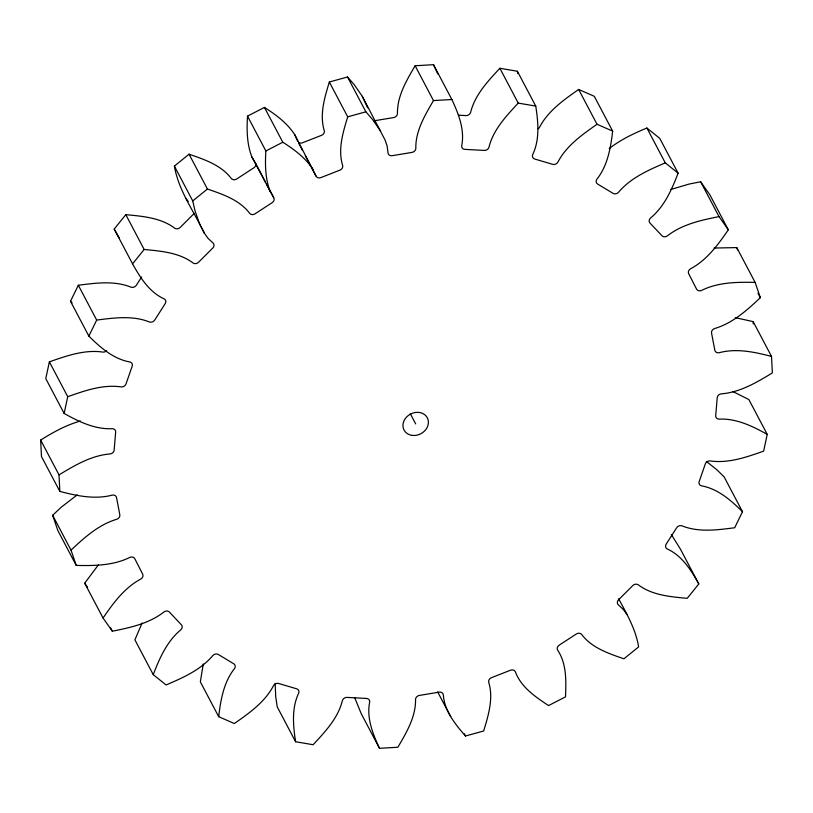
<?xml version="1.0" encoding="UTF-8"?>
<svg xmlns="http://www.w3.org/2000/svg" width="813" height="813" viewBox="0 0 813 813"><rect width="100%" height="100%" fill="white"/><g stroke="black" fill="none" stroke-linecap="round" stroke-linejoin="round"><path stroke-width="1.22" d="M626.935 614.516L623.388 609.567L618.347 604.811A4.126 3.496 -27.8 0 1 618.683 599.679L632.656 585.706A4.126 3.496 -27.8 0 1 638.317 584.842C652.199 595.299 670.461 596.752 687.198 598.338L698.794 583.958C691.172 570.269 682.056 555.675 667.249 548.958A4.126 3.496 -27.8 0 1 666.233 544.07L676.558 527.901A4.126 3.496 -27.8 0 1 682.005 525.848C698.692 532.576 717.33 529.964 734.678 527.759L742.503 511.723C731.05 500.361 717.92 488.796 701.538 485.839A4.126 3.496 -27.8 0 1 699.21 481.489L705.288 464.05A4.126 3.496 -27.8 0 1 710.216 460.93C728.509 463.573 746.608 457.109 763.631 451.144L767.228 434.386C752.584 426.185 736.415 418.309 719.21 419.132A4.126 3.496 -27.8 0 1 715.725 415.555L717.198 397.872A4.126 3.496 -27.8 0 1 721.314 393.858C739.993 392.394 756.669 382.435 772.35 372.933L771.517 356.44C754.637 351.999 736.507 348.116 719.241 352.69A4.126 3.496 -27.8 0 1 714.79 350.098L711.578 333.208A4.126 3.496 -27.8 0 1 714.647 328.533C732.604 323.239 746.974 310.241 760.348 297.7L755.135 282.416C737.137 281.999 718.092 282.192 701.629 290.393A4.126 3.496 -27.8 0 1 696.477 288.94L688.753 273.808A4.126 3.496 -27.8 0 1 690.603 268.757C706.873 260.099 718.133 244.693 728.306 229.794L719.017 216.604C701.04 220.181 682.137 224.327 667.402 235.851A4.126 3.496 -27.8 0 1 661.843 235.628L650.075 223.138A4.126 3.496 -27.8 0 1 650.583 217.996C664.384 206.563 671.833 189.52 678.103 173.169L665.268 162.854C648.408 170.1 630.614 177.895 618.551 192.244A4.126 3.496 -27.8 0 1 612.9 193.26L597.758 184.124A4.126 3.496 -27.8 0 1 596.915 179.195C607.636 165.628 610.715 147.854 612.646 131.117L597.016 124.267C582.23 134.663 566.437 145.669 557.901 162.102A4.126 3.496 -27.8 0 1 552.494 164.287L534.873 159.063A4.126 3.496 -27.8 0 1 532.708 154.622C539.893 139.541 538.236 122.092 535.747 106.086L518.227 103.099C506.296 115.974 493.298 129.643 488.989 147.163A4.126 3.496 -27.8 0 1 484.142 150.415L465.056 149.379A4.126 3.496 -27.8 0 1 461.703 145.7C464.924 129.734 458.491 113.759 451.865 99.521L433.481 100.578C424.986 115.161 415.494 130.883 415.819 148.322A4.126 3.496 -27.8 0 1 411.815 152.427L392.364 155.659A4.126 3.496 -27.8 0 1 388.025 152.946L387.13 146.055L385.199 140.263L362.313 96.371L354.224 84.684L347.527 76.991L329.336 82.011L347.7 116.838C343.015 132.356 337.7 149.399 342.639 165.486A4.126 3.496 -27.8 0 1 339.712 170.222L321.033 177.529A4.126 3.496 -27.8 0 1 315.952 175.933L294.865 134.846C287.355 123.21 275.983 114.735 264.438 107.418L247.508 116.127C246.664 129.816 246.857 144.033 251.878 156.97L273.696 197.681A4.126 3.496 -27.8 0 1 272.02 202.752L255.201 213.717A4.126 3.496 -27.8 0 1 249.672 213.341C239.591 199.927 222.701 194.277 207.427 189.033L189.063 154.206L174.378 166.106C178.596 190.72 193.85 211.228 204.429 233.301L207.976 238.26L213.016 243.016A4.126 3.496 -27.8 0 1 212.671 248.148L198.697 262.111A4.126 3.496 -27.8 0 1 193.047 262.975C179.155 252.528 160.903 251.075 144.165 249.479L132.57 263.859C140.192 277.558 149.307 292.152 164.114 298.859A4.126 3.496 -27.8 0 1 165.13 303.747L154.805 319.916A4.126 3.496 -27.8 0 1 149.358 321.968C132.671 315.241 114.033 317.863 96.676 320.068L88.851 336.094C100.304 347.466 113.444 359.021 129.826 361.978A4.126 3.496 -27.8 0 1 132.143 366.338L126.066 383.766A4.126 3.496 -27.8 0 1 121.137 386.897C102.855 384.254 84.745 390.718 67.733 396.683L64.136 413.441C78.77 421.642 94.938 429.518 112.153 428.695A4.126 3.496 -27.8 0 1 115.639 432.272L114.166 449.955A4.126 3.496 -27.8 0 1 110.05 453.959C91.361 455.432 74.694 465.392 59.014 474.883L59.837 491.387C76.717 495.828 94.857 499.71 112.123 495.137A4.126 3.496 -27.8 0 1 116.574 497.719L119.785 514.619A4.126 3.496 -27.8 0 1 116.716 519.283C98.759 524.588 84.389 537.576 71.016 550.127L76.229 565.411C94.227 565.828 113.271 565.624 129.724 557.433A4.126 3.496 -27.8 0 1 134.887 558.877L142.6 574.019A4.126 3.496 -27.8 0 1 140.761 579.069C124.48 587.728 113.231 603.124 103.048 618.032L112.346 631.213C130.314 627.646 149.216 623.5 163.952 611.965A4.126 3.496 -27.8 0 1 169.521 612.189L181.289 624.689A4.126 3.496 -27.8 0 1 180.781 629.831C166.98 641.254 159.531 658.306 153.251 674.648L166.096 684.973C182.945 677.727 200.74 669.932 212.813 655.583A4.126 3.496 -27.8 0 1 218.463 654.567L233.595 663.693A4.126 3.496 -27.8 0 1 234.449 668.632C223.717 682.188 220.648 699.963 218.707 716.7L234.347 723.55C249.124 713.153 264.916 702.158 273.463 685.725A4.126 3.496 -27.8 0 1 278.859 683.53L296.491 688.763A4.126 3.496 -27.8 0 1 298.656 693.204C291.471 708.275 293.117 725.735 295.607 741.741L313.127 744.728C325.058 731.852 338.066 718.174 342.375 700.654A4.126 3.496 -27.8 0 1 347.212 697.412L366.307 698.438A4.126 3.496 -27.8 0 1 369.661 702.127C366.429 718.082 372.862 734.058 379.488 748.306L397.882 747.249C406.378 732.665 415.87 716.944 415.545 699.505A4.126 3.496 -27.8 0 1 419.549 695.4L438.99 692.168A4.126 3.496 -27.8 0 1 443.339 694.881C444.447 710.999 455.29 724.312 465.473 736.009L483.664 730.989C488.349 715.47 493.664 698.428 488.725 682.331A4.126 3.496 -27.8 0 1 491.652 677.605L510.32 670.298A4.126 3.496 -27.8 0 1 515.412 671.894C521.072 687.209 535.493 696.944 548.562 705.582L565.492 696.873C566.153 681.172 566.742 663.764 557.657 650.146A4.126 3.496 -27.8 0 1 559.344 645.065L576.153 634.11A4.126 3.496 -27.8 0 1 581.691 634.486C591.773 647.9 608.652 653.54 623.937 658.794L638.622 646.894C635.786 629.475 626.914 614.1 618.642 598.795M247.508 116.127L265.861 150.954C265.028 164.633 265.221 178.85 270.241 191.797M106.655 350.688A4.126 3.496 -27.8 0 1 102.784 352.07C84.491 349.427 66.392 355.891 49.369 361.856L45.772 378.614L64.136 413.441M203.26 663.947L200.354 681.883L218.707 716.7M329.336 82.011C324.651 97.53 319.336 114.572 324.275 130.669A4.126 3.496 -27.8 0 1 321.348 135.395L302.68 142.702A4.126 3.496 -27.8 0 1 298.747 142.509M88.851 336.094L70.497 301.277L78.322 285.241C95.67 283.036 114.308 280.424 130.995 287.152A4.126 3.496 -27.8 0 0 136.442 285.099L141.604 277.009M142.112 623.002L134.897 639.831L153.251 674.648M451.865 99.521L433.512 64.694L415.118 65.751C406.622 80.335 397.13 96.056 397.455 113.495A4.126 3.496 -27.8 0 1 393.451 117.6L374.01 120.832M103.048 618.032L84.694 583.206L98.312 564.984M132.57 263.859L114.206 229.042L125.802 214.662C142.539 216.248 160.801 217.701 174.683 228.158A4.126 3.496 -27.8 0 0 180.344 227.294L194.317 213.321M535.747 106.086L517.393 71.259L499.873 68.272C487.942 81.148 474.934 94.826 470.625 112.346A4.126 3.496 -27.8 0 1 465.788 115.588L458.623 115.202M76.229 565.411L57.865 530.584L52.652 515.3L61.249 507.2L77.286 494.853M609.201 148.576C620.563 139.765 633.652 133.454 646.904 128.027L659.75 138.352L678.103 173.169M204.429 233.301L199.744 224.317L195.039 210.892L192.742 200.923L207.427 189.033M612.646 131.117L594.293 96.3L578.653 89.45C563.876 99.847 548.084 110.842 539.537 127.275A4.126 3.496 -27.8 0 1 538.135 128.82M59.837 491.387L41.483 456.56L40.65 440.067C53.109 432.252 66.199 425.006 80.426 421.012M265.861 150.954L282.792 142.234C294.347 149.551 305.718 158.037 313.218 169.673M670.857 189.48L689.089 184.063L700.654 181.787L709.952 194.968L728.306 229.794M347.7 116.838L365.88 111.808L372.588 119.511L380.677 131.198M714.099 248.046L736.771 247.589L755.135 282.416M735.348 317.67L753.163 321.613L771.517 356.44M189.063 154.206C204.348 159.46 221.227 165.1 231.309 178.514A4.126 3.496 -27.8 0 0 236.847 178.89L253.656 167.935A4.126 3.496 -27.8 0 0 255.343 162.854L251.878 156.97M732.686 391.46L748.864 399.559L767.228 434.386M706.375 461.449L716.822 469.711L724.149 476.906L742.503 511.723M70.497 301.277L72.123 302.873M671.325 534.527L680.43 549.141L698.794 583.958M186.065 198.484L188.199 201.451M84.694 583.206L87.55 587.26M114.206 229.042L119.165 237.874M700.654 181.787L719.017 216.604M757.98 293.208L760.348 297.7M646.904 128.027L665.268 162.854M578.653 89.45L597.016 124.267M499.873 68.272L518.227 103.099M415.118 65.751L433.481 100.578M347.527 76.991L365.88 111.808M298.778 143.352L302.324 150.1M305.292 155.71L310.617 165.822M311.806 168.067L315.952 175.933M264.438 107.418L282.792 142.234M410.352 413.797L415.677 423.908M255.343 162.854L265.414 181.949M266.593 184.195L273.696 197.681M174.378 166.106L192.742 200.923M464.294 733.763L465.473 736.009M437.658 691.914L450.687 716.629M125.802 214.662L144.165 249.479M379.488 748.306L361.135 713.479L354.651 697.513M78.322 285.241L96.676 320.068M295.607 741.741L277.253 706.914L275.719 696.741L275.16 683.398M49.369 361.856L67.733 396.683M40.65 440.067L59.014 474.883M52.652 515.3L71.016 550.127M110.568 627.849L112.346 631.213M362.313 96.371L367.608 107.753M433.512 64.694L437.75 73.902M294.865 134.846L297.588 141.106M736.771 247.589L737.574 249.937M517.393 71.259L517.729 73.526M753.163 321.613L753.275 323.97M412.191 435.392A13.16 11.118 -27.8 0 0 428.034 419.559A13.16 11.118 -27.8 0 0 406.815 416.784A13.16 11.118 -27.8 0 0 412.191 435.392"/></g></svg>
